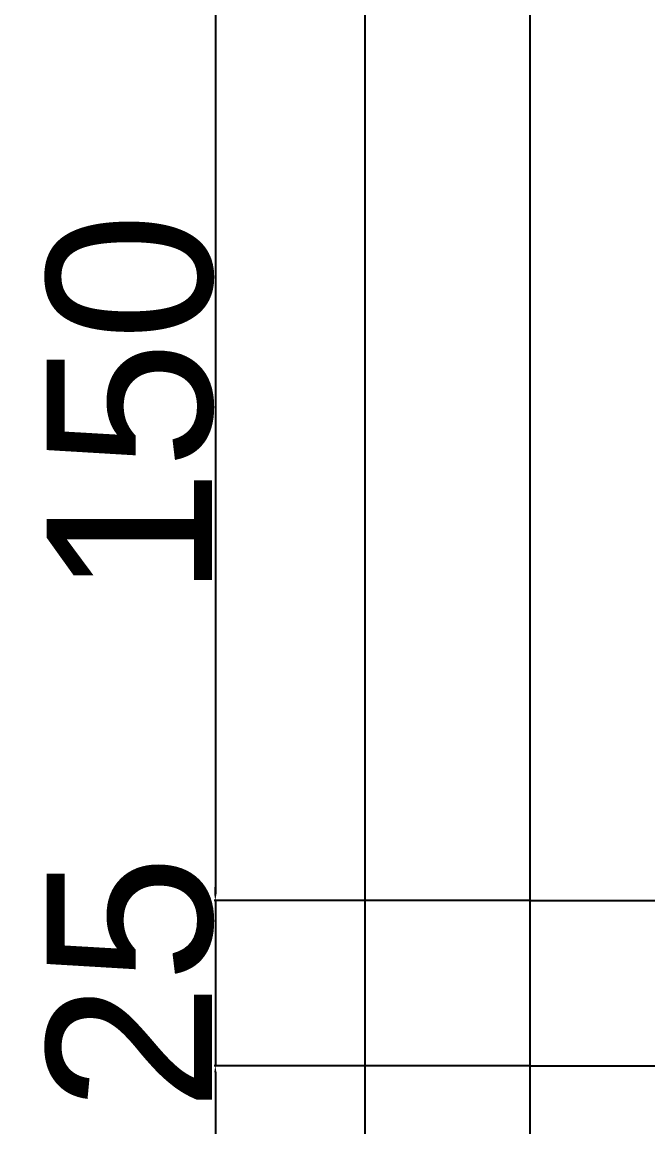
# Model space of a CAD drawing. Header units: millimetres. Extents: x 6750 to 121550, y -28210 to 66060.
# Drawn here: x 15899.6 to 15994.3, y 16217.4 to 16384.6 of the extents above; entities that cross this region are included whole.
import ezdxf

# ---------------------------------------------------------------- set-up
doc = ezdxf.new("R2010")
doc.units = ezdxf.units.MM
doc.styles.get("Standard").update_dxf_attribs({"font": 'arial.ttf'})
doc.styles.add('style1', font='times.ttf', dxfattribs={"height": 50})
doc.dimstyles.new('Dim-1', dxfattribs={"dimtxt": 50, "dimasz": 1, "dimexe": 0.2, "dimexo": 0.625, "dimtad": 1, "dimdec": 0, "dimtxsty": 'style1', "dimcen": 2.5, "dimclrd": 256, "dimazin": 3, "dimtfac": 1, "dimtdec": 0, "dimtix": 1, "dimtmove": 2, "dimatfit": 2, "dimarcsym": 0})

# ---------------------------------------------------------------- blocks, each defined once
blk = doc.blocks.new('*D169')
at = {"color": 0, "lineweight": -2, "transparency": 16777216}
for p, q in [((15976.38, 16401.67), (15928.62, 16401.67)), ((15976.38, 16251.67), (15928.62, 16251.67))]:
    blk.add_line(p, q, dxfattribs=at)
at = {"lineweight": -2, "transparency": 16777216}
blk.add_line((15928.82, 16400.67), (15928.82, 16252.67), dxfattribs=at)
at = {"transparency": 16777216}
for points in [[(15928.65, 16400.67), (15928.99, 16400.67), (15928.82, 16401.67)], [(15928.65, 16252.67), (15928.99, 16252.67), (15928.82, 16251.67)]]:
    blk.add_solid(points, dxfattribs=at)
at = {"layer": 'Defpoints', "color": 0, "transparency": 16777216}
for p in [(15976.44, 16401.67), (15928.82, 16251.67), (15976.44, 16251.67)]:
    blk.add_point(p, dxfattribs=at)
at = {"color": 0, "transparency": 16777216, "insert": (15915.97, 16326.67), "char_height": 25, "attachment_point": 5, "rotation": 90}
blk.add_mtext('150', dxfattribs=at)
blk = doc.blocks.new('*D170')
at = {"lineweight": -2, "transparency": 16777216}
for p, q in [((15928.82, 16252.67), (15928.82, 16253.67)), ((15928.82, 16251.67), (15928.82, 16226.67)), ((15928.82, 16225.67), (15928.82, 16224.67))]:
    blk.add_line(p, q, dxfattribs=at)
at = {"color": 0, "lineweight": -2, "transparency": 16777216}
for p, q in [((15976.38, 16251.67), (15928.62, 16251.67)), ((15976.38, 16226.67), (15928.62, 16226.67))]:
    blk.add_line(p, q, dxfattribs=at)
at = {"transparency": 16777216}
for points in [[(15928.65, 16252.67), (15928.99, 16252.67), (15928.82, 16251.67)], [(15928.65, 16225.67), (15928.99, 16225.67), (15928.82, 16226.67)]]:
    blk.add_solid(points, dxfattribs=at)
at = {"layer": 'Defpoints', "color": 0, "transparency": 16777216}
for p in [(15976.44, 16251.67), (15928.82, 16226.67), (15976.44, 16226.67)]:
    blk.add_point(p, dxfattribs=at)
at = {"color": 0, "transparency": 16777216, "insert": (15915.97, 16239.17), "char_height": 25, "attachment_point": 5, "rotation": 90}
blk.add_mtext('25', dxfattribs=at)
blk = doc.blocks.new('*D171')
at = {"color": 0, "lineweight": -2, "transparency": 16777216}
for p, q in [((15976.38, 16226.67), (15928.62, 16226.67)), ((15976.38, 16051.67), (15928.62, 16051.67))]:
    blk.add_line(p, q, dxfattribs=at)
at = {"lineweight": -2, "transparency": 16777216}
blk.add_line((15928.82, 16225.67), (15928.82, 16052.67), dxfattribs=at)
at = {"transparency": 16777216}
for points in [[(15928.65, 16225.67), (15928.99, 16225.67), (15928.82, 16226.67)], [(15928.65, 16052.67), (15928.99, 16052.67), (15928.82, 16051.67)]]:
    blk.add_solid(points, dxfattribs=at)
at = {"layer": 'Defpoints', "color": 0, "transparency": 16777216}
for p in [(15976.44, 16226.67), (15928.82, 16051.67), (15976.44, 16051.67)]:
    blk.add_point(p, dxfattribs=at)
at = {"color": 0, "transparency": 16777216, "insert": (15915.97, 16139.17), "char_height": 25, "attachment_point": 5, "rotation": 90}
blk.add_mtext('175', dxfattribs=at)

msp = doc.modelspace()

# ---------------------------------------------------------------- linework, layer by layer
for p, q in [((15951.444, 16426.673), (15951.444, 16026.673)), ((15976.444, 16401.673), (15976.444, 16051.673)), ((15976.444, 16251.673), (16226.444, 16251.673)), ((15976.444, 16226.673), (16226.444, 16226.673))]:
    msp.add_line(p, q)

# ---------------------------------------------------------------- dimensions: what is measured, and where the dimension line sits
for base, p1, p2, picture, middle in [((15928.821, 16251.673), (15976.444, 16401.673), (15976.444, 16251.673), '*D169', (15915.966, 16326.673)), ((15928.821, 16226.673), (15976.444, 16251.673), (15976.444, 16226.673), '*D170', (15915.966, 16239.173)), ((15928.821, 16051.673), (15976.444, 16226.673), (15976.444, 16051.673), '*D171', (15915.966, 16139.173))]:
    dim = msp.add_linear_dim(base=base, p1=p1, p2=p2, angle=90, dimstyle='Dim-1', override={"dimtxt": 25, "dimexo": 0.0625, "dimgap": 0.09, "dimzin": 0, "dimdsep": 46, "dimtxsty": 'Standard', "dimcen": 0.09, "dimadec": 0, "dimazin": 0, "dimfxl": 1, "dimtzin": 0})
    dim.commit()
    dim.dimension.update_dxf_attribs({"geometry": picture, "text_midpoint": middle})

doc.saveas('drawing.dxf')
